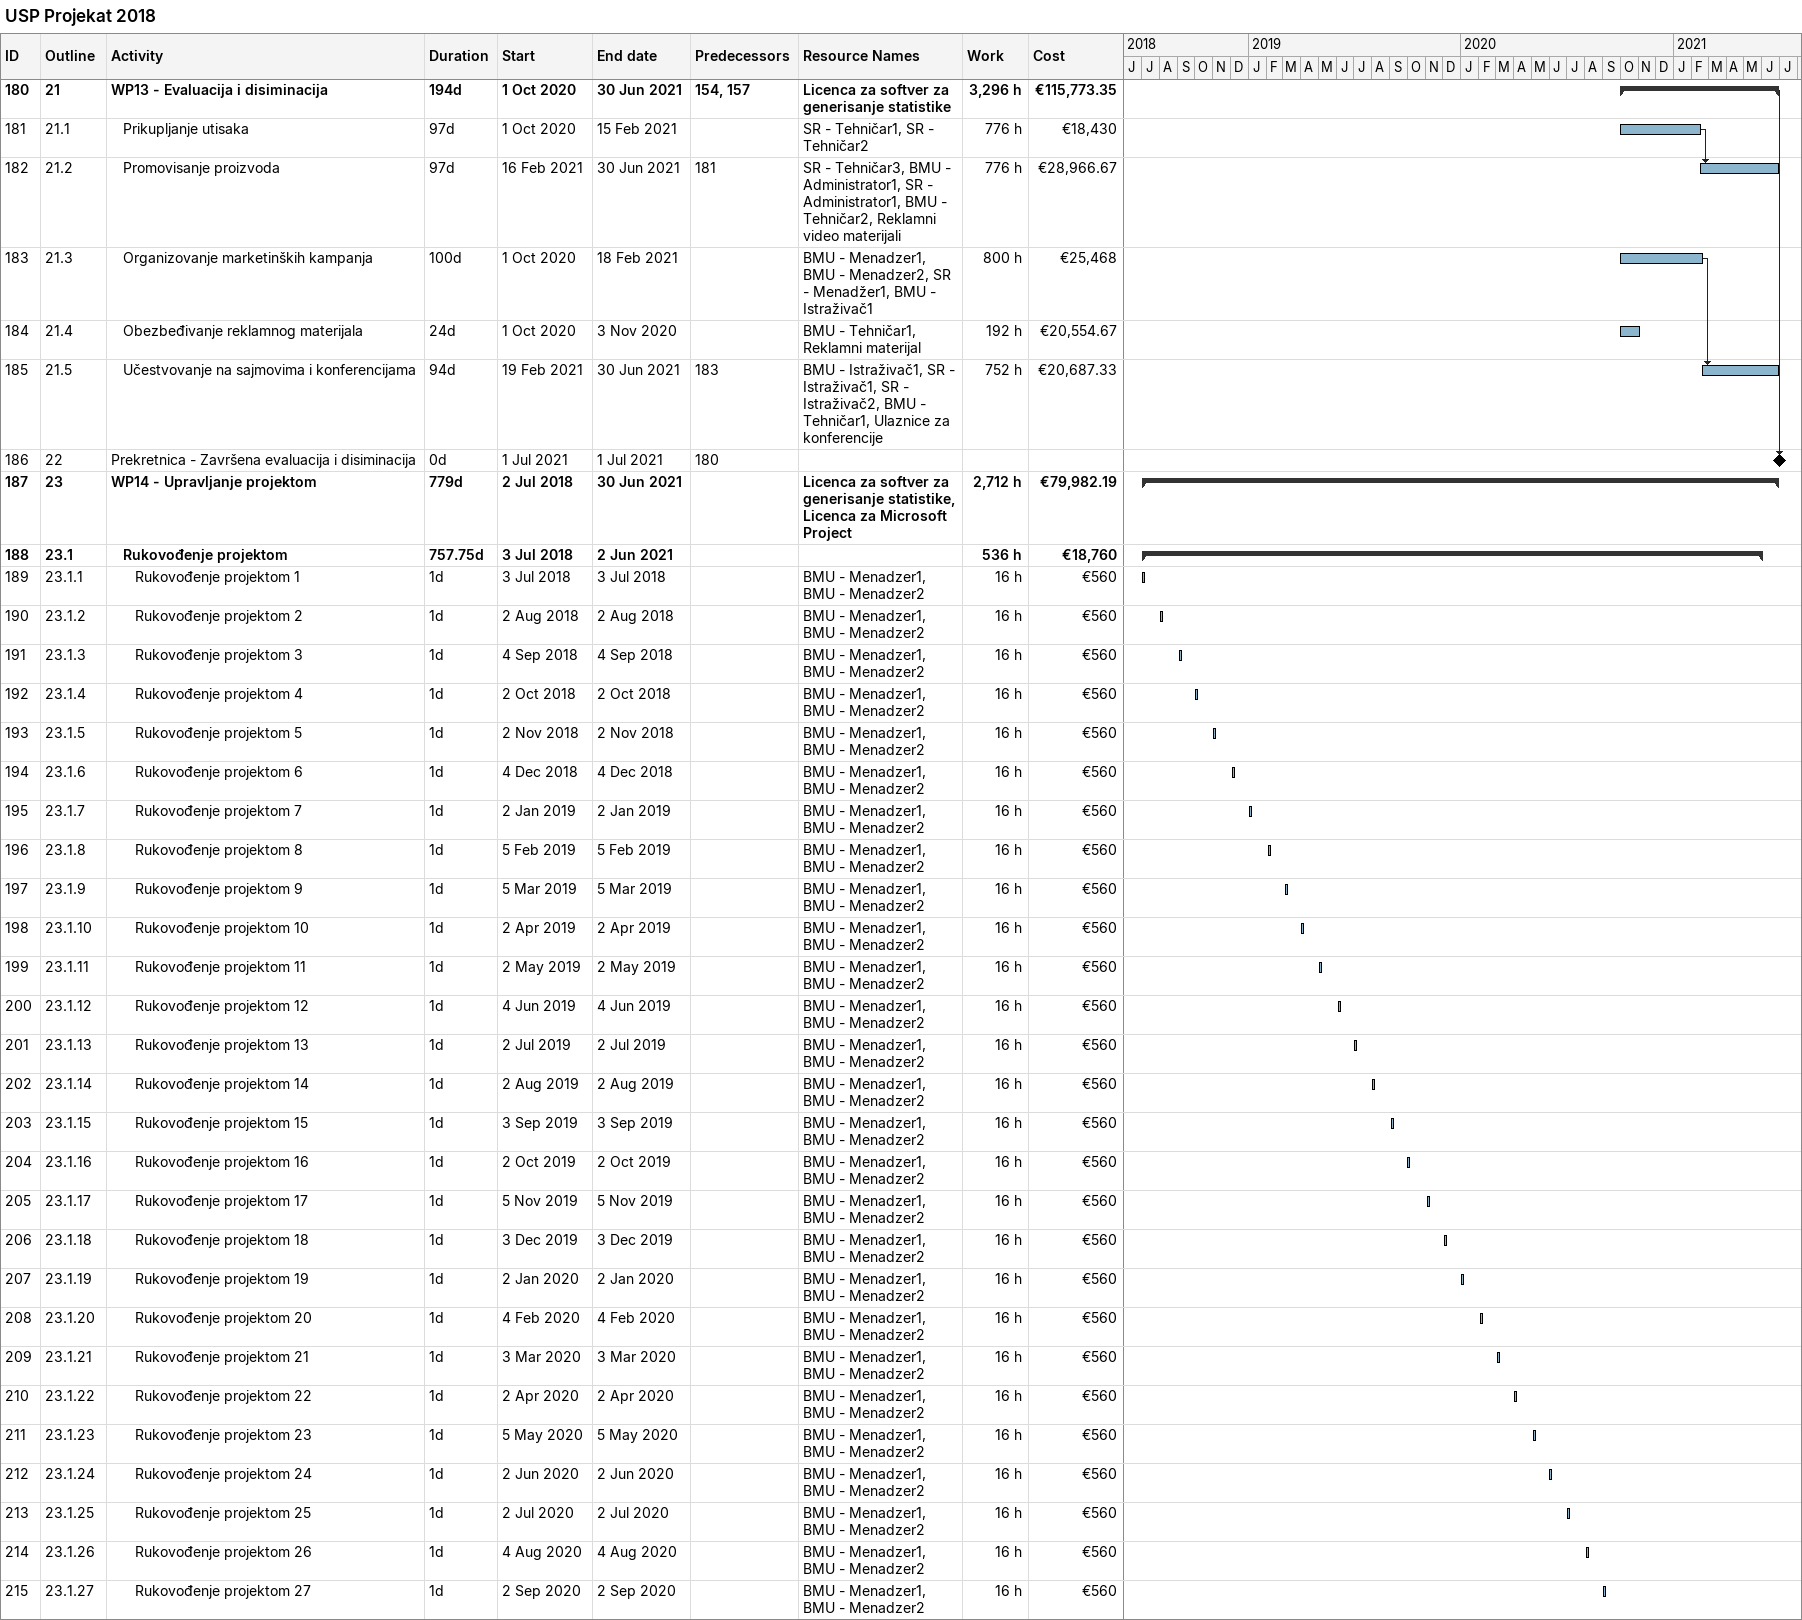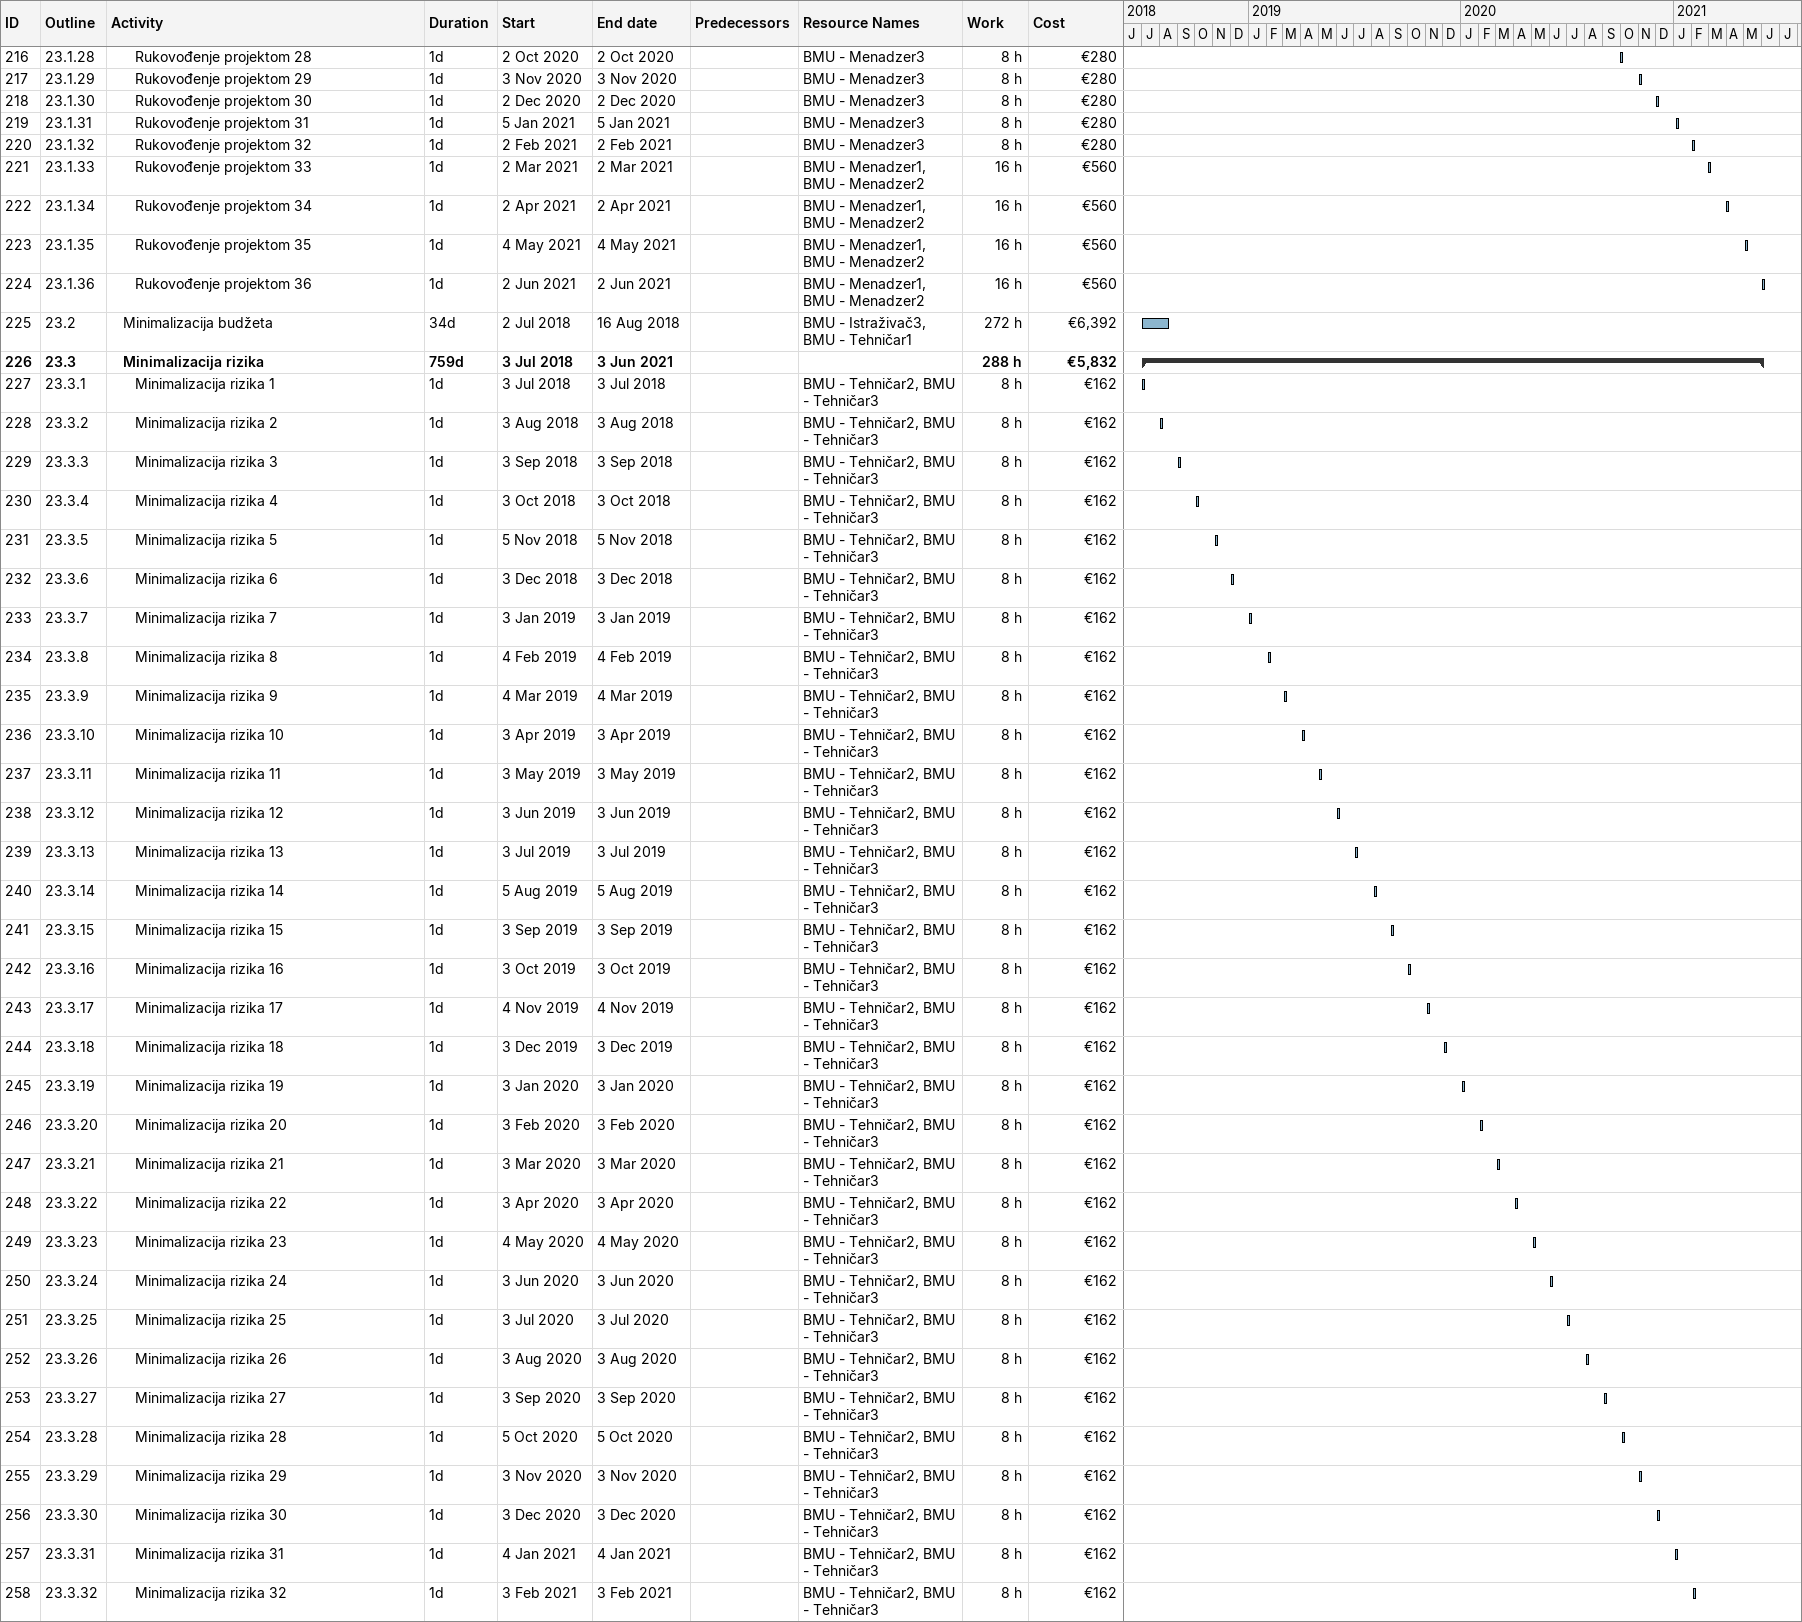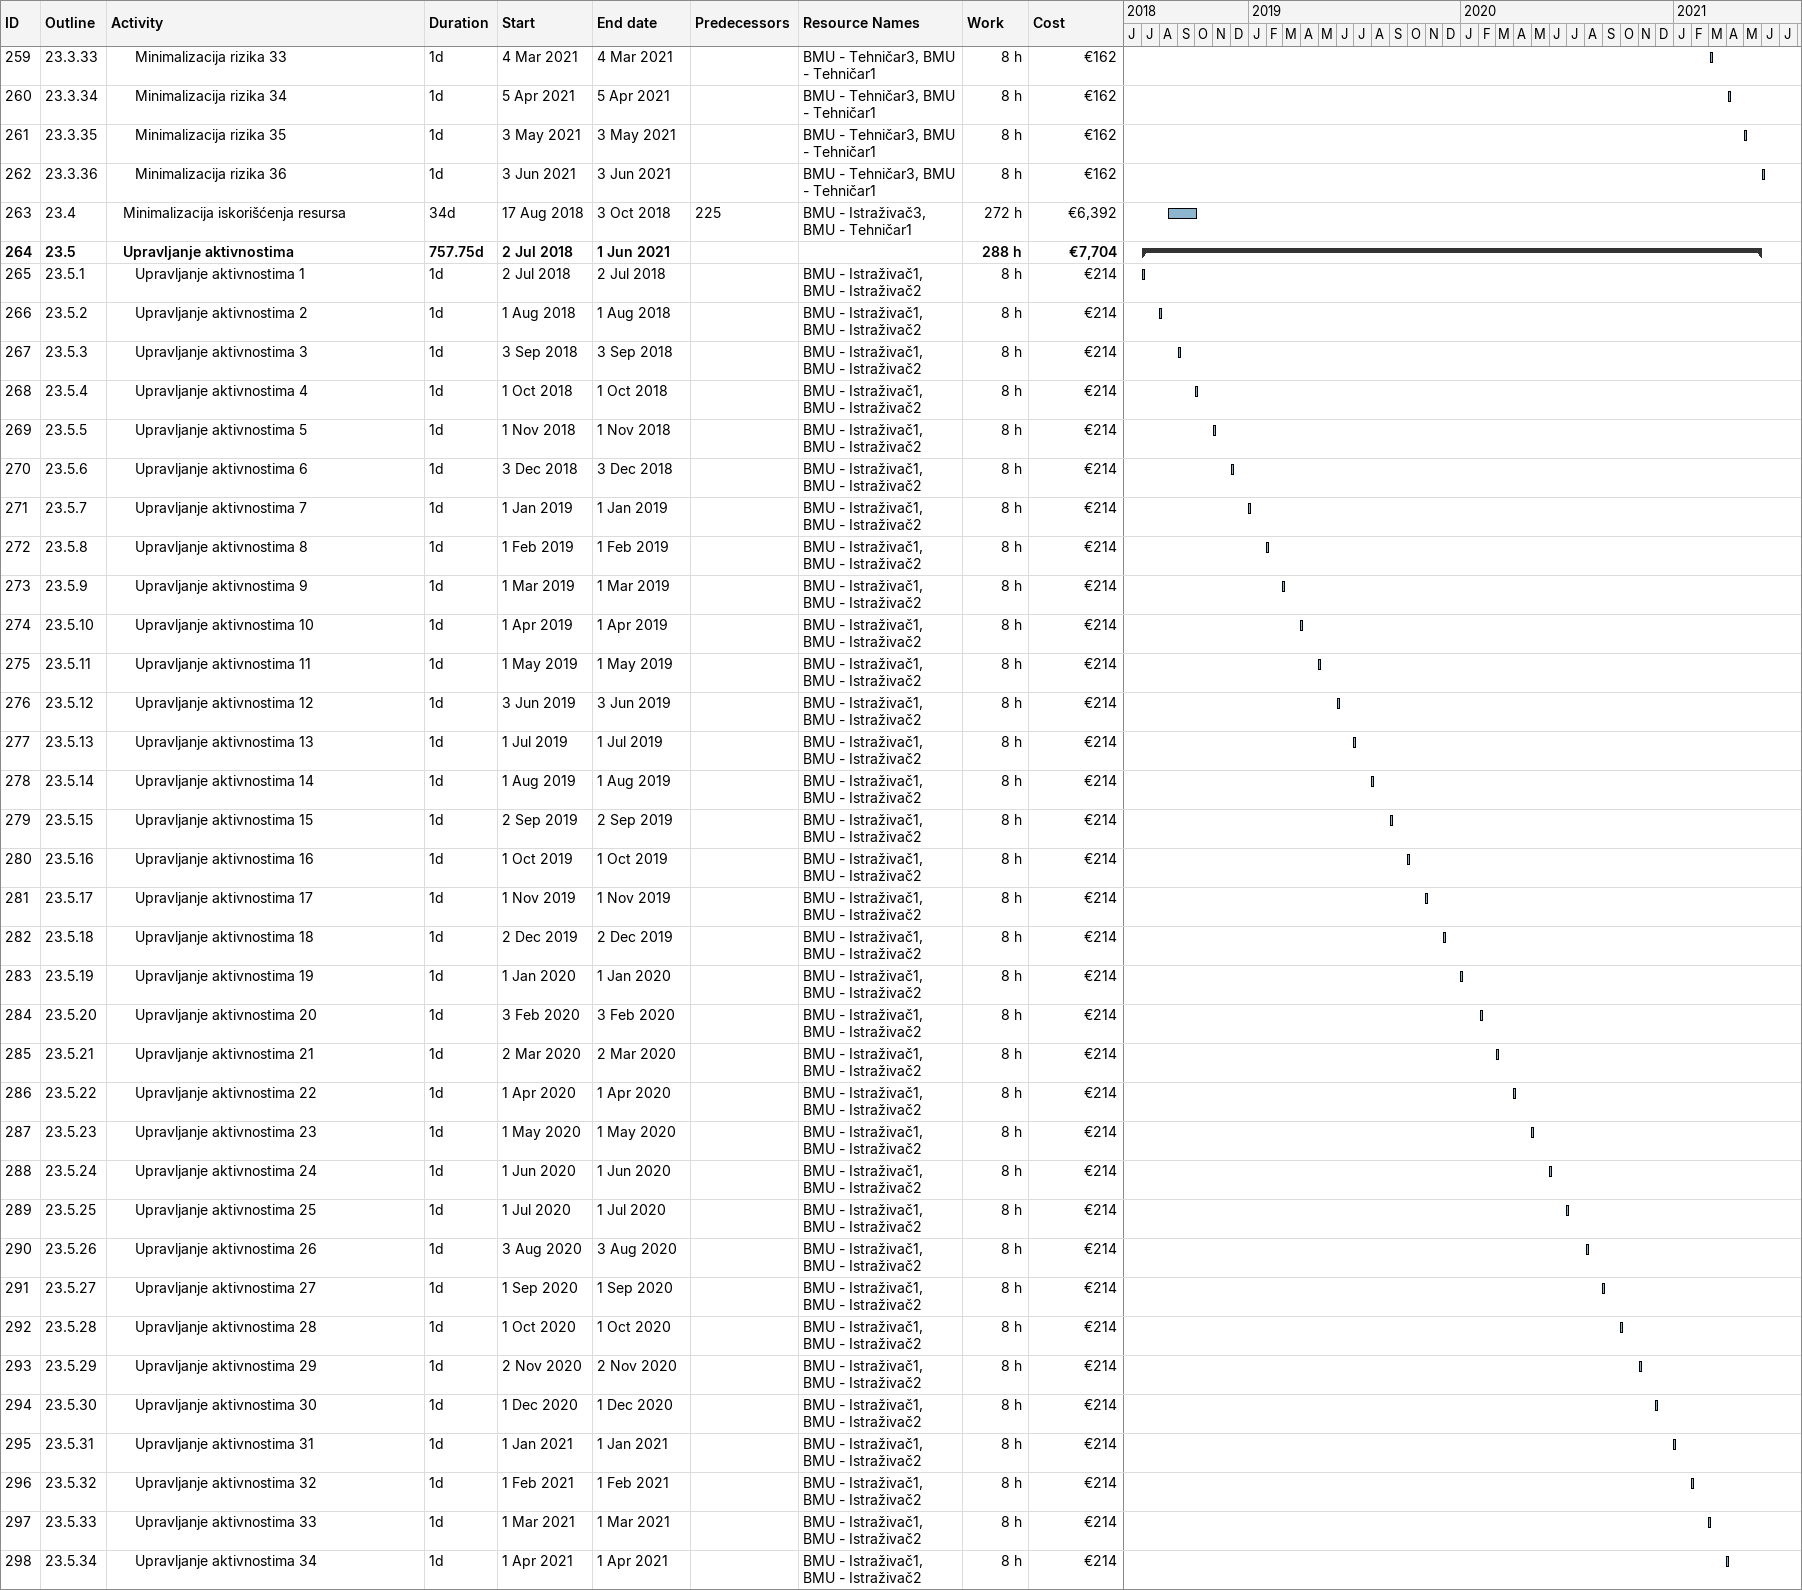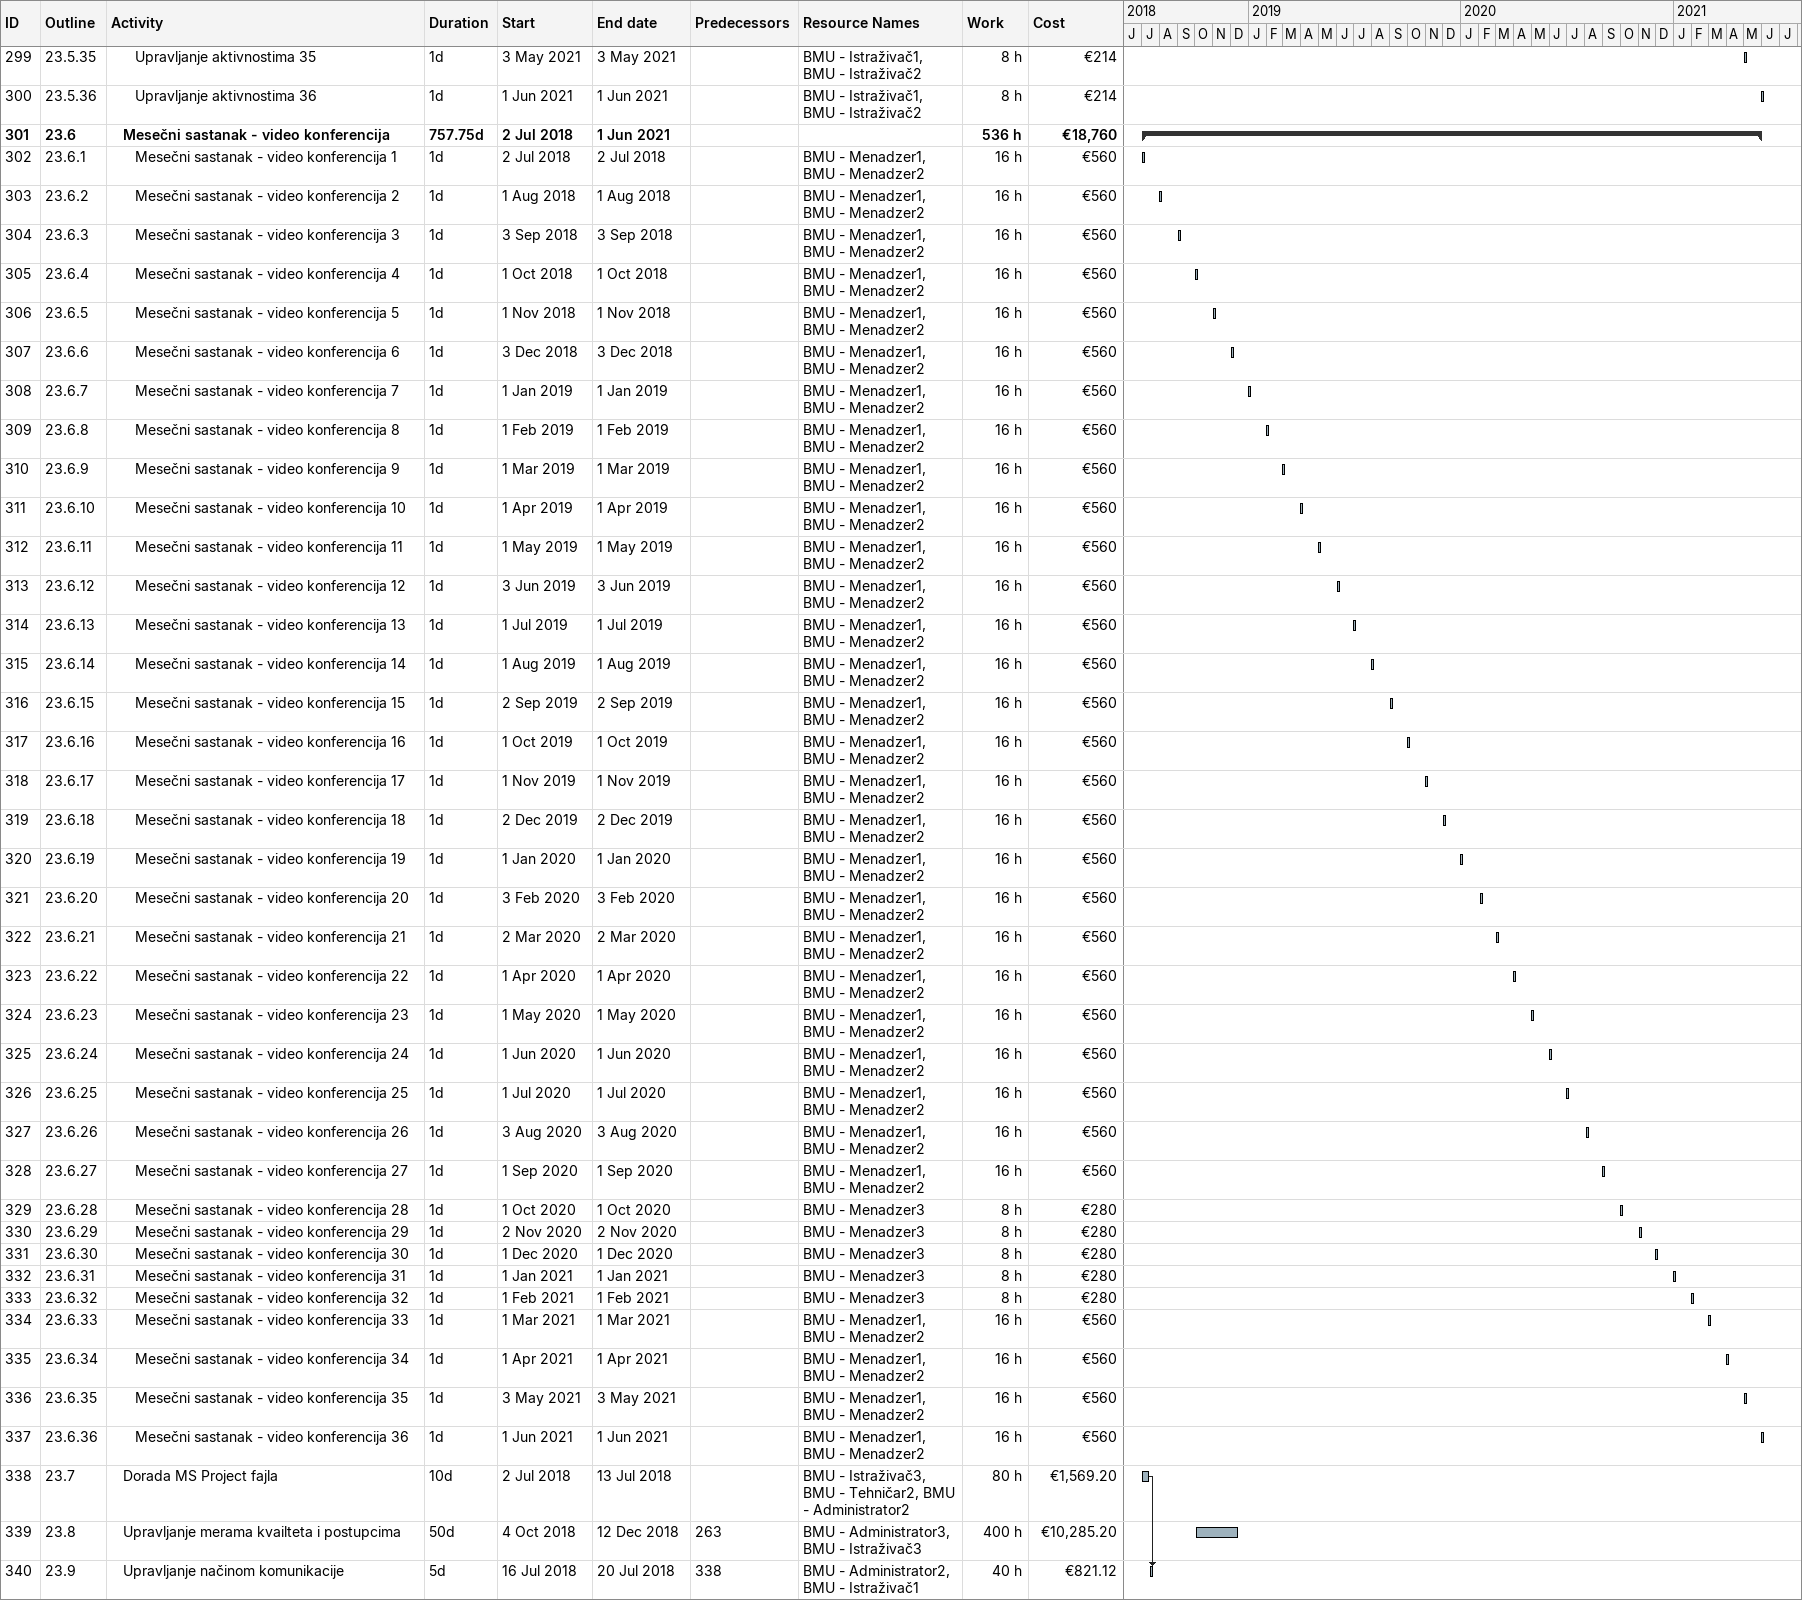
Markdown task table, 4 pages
USP Projekat 2018

| ID | WBS | Task | Duration | Start | Finish | Predecessors | Resources | Work (h) | Cost (€) |
|---|---|---|---|---|---|---|---|---|---|
| 180 | 21 | **WP13 - Evaluacija i disiminacija** | 194d | 2020-10-01 | 2021-06-30 | 154, 157 | Licenca za softver za generisanje statistike | 3296 | 115773.35 |
| 181 | 21.1 | Prikupljanje utisaka | 97d | 2020-10-01 | 2021-02-15 |  | SR - Tehničar1, SR - Tehničar2 | 776 | 18430 |
| 182 | 21.2 | Promovisanje proizvoda | 97d | 2021-02-16 | 2021-06-30 | 181 | SR - Tehničar3, BMU - Administrator1, SR - Administrator1, BMU - Tehničar2, Reklamni video materijali | 776 | 28966.67 |
| 183 | 21.3 | Organizovanje marketinških kampanja | 100d | 2020-10-01 | 2021-02-18 |  | BMU - Menadzer1, BMU - Menadzer2, SR - Menadžer1, BMU - Istraživač1 | 800 | 25468 |
| 184 | 21.4 | Obezbeđivanje reklamnog materijala | 24d | 2020-10-01 | 2020-11-03 |  | BMU - Tehničar1, Reklamni materijal | 192 | 20554.67 |
| 185 | 21.5 | Učestvovanje na sajmovima i konferencijama | 94d | 2021-02-19 | 2021-06-30 | 183 | BMU - Istraživač1, SR - Istraživač1, SR - Istraživač2, BMU - Tehničar1, Ulaznice za konferencije | 752 | 20687.33 |
| 186 | 22 | Prekretnica - Završena evaluacija i disiminacija | 0d | 2021-07-01 | 2021-07-01 | 180 |  |  |  |
| 187 | 23 | **WP14 - Upravljanje projektom** | 779d | 2018-07-02 | 2021-06-30 |  | Licenca za softver za generisanje statistike, Licenca za Microsoft Project | 2712 | 79982.19 |
| 188 | 23.1 | **Rukovođenje projektom** | 757.75d | 2018-07-03 | 2021-06-02 |  |  | 536 | 18760 |
| 189 | 23.1.1 | Rukovođenje projektom 1 | 1d | 2018-07-03 | 2018-07-03 |  | BMU - Menadzer1, BMU - Menadzer2 | 16 | 560 |
| 190 | 23.1.2 | Rukovođenje projektom 2 | 1d | 2018-08-02 | 2018-08-02 |  | BMU - Menadzer1, BMU - Menadzer2 | 16 | 560 |
| 191 | 23.1.3 | Rukovođenje projektom 3 | 1d | 2018-09-04 | 2018-09-04 |  | BMU - Menadzer1, BMU - Menadzer2 | 16 | 560 |
| 192 | 23.1.4 | Rukovođenje projektom 4 | 1d | 2018-10-02 | 2018-10-02 |  | BMU - Menadzer1, BMU - Menadzer2 | 16 | 560 |
| 193 | 23.1.5 | Rukovođenje projektom 5 | 1d | 2018-11-02 | 2018-11-02 |  | BMU - Menadzer1, BMU - Menadzer2 | 16 | 560 |
| 194 | 23.1.6 | Rukovođenje projektom 6 | 1d | 2018-12-04 | 2018-12-04 |  | BMU - Menadzer1, BMU - Menadzer2 | 16 | 560 |
| 195 | 23.1.7 | Rukovođenje projektom 7 | 1d | 2019-01-02 | 2019-01-02 |  | BMU - Menadzer1, BMU - Menadzer2 | 16 | 560 |
| 196 | 23.1.8 | Rukovođenje projektom 8 | 1d | 2019-02-05 | 2019-02-05 |  | BMU - Menadzer1, BMU - Menadzer2 | 16 | 560 |
| 197 | 23.1.9 | Rukovođenje projektom 9 | 1d | 2019-03-05 | 2019-03-05 |  | BMU - Menadzer1, BMU - Menadzer2 | 16 | 560 |
| 198 | 23.1.10 | Rukovođenje projektom 10 | 1d | 2019-04-02 | 2019-04-02 |  | BMU - Menadzer1, BMU - Menadzer2 | 16 | 560 |
| 199 | 23.1.11 | Rukovođenje projektom 11 | 1d | 2019-05-02 | 2019-05-02 |  | BMU - Menadzer1, BMU - Menadzer2 | 16 | 560 |
| 200 | 23.1.12 | Rukovođenje projektom 12 | 1d | 2019-06-04 | 2019-06-04 |  | BMU - Menadzer1, BMU - Menadzer2 | 16 | 560 |
| 201 | 23.1.13 | Rukovođenje projektom 13 | 1d | 2019-07-02 | 2019-07-02 |  | BMU - Menadzer1, BMU - Menadzer2 | 16 | 560 |
| 202 | 23.1.14 | Rukovođenje projektom 14 | 1d | 2019-08-02 | 2019-08-02 |  | BMU - Menadzer1, BMU - Menadzer2 | 16 | 560 |
| 203 | 23.1.15 | Rukovođenje projektom 15 | 1d | 2019-09-03 | 2019-09-03 |  | BMU - Menadzer1, BMU - Menadzer2 | 16 | 560 |
| 204 | 23.1.16 | Rukovođenje projektom 16 | 1d | 2019-10-02 | 2019-10-02 |  | BMU - Menadzer1, BMU - Menadzer2 | 16 | 560 |
| 205 | 23.1.17 | Rukovođenje projektom 17 | 1d | 2019-11-05 | 2019-11-05 |  | BMU - Menadzer1, BMU - Menadzer2 | 16 | 560 |
| 206 | 23.1.18 | Rukovođenje projektom 18 | 1d | 2019-12-03 | 2019-12-03 |  | BMU - Menadzer1, BMU - Menadzer2 | 16 | 560 |
| 207 | 23.1.19 | Rukovođenje projektom 19 | 1d | 2020-01-02 | 2020-01-02 |  | BMU - Menadzer1, BMU - Menadzer2 | 16 | 560 |
| 208 | 23.1.20 | Rukovođenje projektom 20 | 1d | 2020-02-04 | 2020-02-04 |  | BMU - Menadzer1, BMU - Menadzer2 | 16 | 560 |
| 209 | 23.1.21 | Rukovođenje projektom 21 | 1d | 2020-03-03 | 2020-03-03 |  | BMU - Menadzer1, BMU - Menadzer2 | 16 | 560 |
| 210 | 23.1.22 | Rukovođenje projektom 22 | 1d | 2020-04-02 | 2020-04-02 |  | BMU - Menadzer1, BMU - Menadzer2 | 16 | 560 |
| 211 | 23.1.23 | Rukovođenje projektom 23 | 1d | 2020-05-05 | 2020-05-05 |  | BMU - Menadzer1, BMU - Menadzer2 | 16 | 560 |
| 212 | 23.1.24 | Rukovođenje projektom 24 | 1d | 2020-06-02 | 2020-06-02 |  | BMU - Menadzer1, BMU - Menadzer2 | 16 | 560 |
| 213 | 23.1.25 | Rukovođenje projektom 25 | 1d | 2020-07-02 | 2020-07-02 |  | BMU - Menadzer1, BMU - Menadzer2 | 16 | 560 |
| 214 | 23.1.26 | Rukovođenje projektom 26 | 1d | 2020-08-04 | 2020-08-04 |  | BMU - Menadzer1, BMU - Menadzer2 | 16 | 560 |
| 215 | 23.1.27 | Rukovođenje projektom 27 | 1d | 2020-09-02 | 2020-09-02 |  | BMU - Menadzer1, BMU - Menadzer2 | 16 | 560 |
| 216 | 23.1.28 | Rukovođenje projektom 28 | 1d | 2020-10-02 | 2020-10-02 |  | BMU - Menadzer3 | 8 | 280 |
| 217 | 23.1.29 | Rukovođenje projektom 29 | 1d | 2020-11-03 | 2020-11-03 |  | BMU - Menadzer3 | 8 | 280 |
| 218 | 23.1.30 | Rukovođenje projektom 30 | 1d | 2020-12-02 | 2020-12-02 |  | BMU - Menadzer3 | 8 | 280 |
| 219 | 23.1.31 | Rukovođenje projektom 31 | 1d | 2021-01-05 | 2021-01-05 |  | BMU - Menadzer3 | 8 | 280 |
| 220 | 23.1.32 | Rukovođenje projektom 32 | 1d | 2021-02-02 | 2021-02-02 |  | BMU - Menadzer3 | 8 | 280 |
| 221 | 23.1.33 | Rukovođenje projektom 33 | 1d | 2021-03-02 | 2021-03-02 |  | BMU - Menadzer1, BMU - Menadzer2 | 16 | 560 |
| 222 | 23.1.34 | Rukovođenje projektom 34 | 1d | 2021-04-02 | 2021-04-02 |  | BMU - Menadzer1, BMU - Menadzer2 | 16 | 560 |
| 223 | 23.1.35 | Rukovođenje projektom 35 | 1d | 2021-05-04 | 2021-05-04 |  | BMU - Menadzer1, BMU - Menadzer2 | 16 | 560 |
| 224 | 23.1.36 | Rukovođenje projektom 36 | 1d | 2021-06-02 | 2021-06-02 |  | BMU - Menadzer1, BMU - Menadzer2 | 16 | 560 |
| 225 | 23.2 | Minimalizacija budžeta | 34d | 2018-07-02 | 2018-08-16 |  | BMU - Istraživač3, BMU - Tehničar1 | 272 | 6392 |
| 226 | 23.3 | **Minimalizacija rizika** | 759d | 2018-07-03 | 2021-06-03 |  |  | 288 | 5832 |
| 227 | 23.3.1 | Minimalizacija rizika 1 | 1d | 2018-07-03 | 2018-07-03 |  | BMU - Tehničar2, BMU - Tehničar3 | 8 | 162 |
| 228 | 23.3.2 | Minimalizacija rizika 2 | 1d | 2018-08-03 | 2018-08-03 |  | BMU - Tehničar2, BMU - Tehničar3 | 8 | 162 |
| 229 | 23.3.3 | Minimalizacija rizika 3 | 1d | 2018-09-03 | 2018-09-03 |  | BMU - Tehničar2, BMU - Tehničar3 | 8 | 162 |
| 230 | 23.3.4 | Minimalizacija rizika 4 | 1d | 2018-10-03 | 2018-10-03 |  | BMU - Tehničar2, BMU - Tehničar3 | 8 | 162 |
| 231 | 23.3.5 | Minimalizacija rizika 5 | 1d | 2018-11-05 | 2018-11-05 |  | BMU - Tehničar2, BMU - Tehničar3 | 8 | 162 |
| 232 | 23.3.6 | Minimalizacija rizika 6 | 1d | 2018-12-03 | 2018-12-03 |  | BMU - Tehničar2, BMU - Tehničar3 | 8 | 162 |
| 233 | 23.3.7 | Minimalizacija rizika 7 | 1d | 2019-01-03 | 2019-01-03 |  | BMU - Tehničar2, BMU - Tehničar3 | 8 | 162 |
| 234 | 23.3.8 | Minimalizacija rizika 8 | 1d | 2019-02-04 | 2019-02-04 |  | BMU - Tehničar2, BMU - Tehničar3 | 8 | 162 |
| 235 | 23.3.9 | Minimalizacija rizika 9 | 1d | 2019-03-04 | 2019-03-04 |  | BMU - Tehničar2, BMU - Tehničar3 | 8 | 162 |
| 236 | 23.3.10 | Minimalizacija rizika 10 | 1d | 2019-04-03 | 2019-04-03 |  | BMU - Tehničar2, BMU - Tehničar3 | 8 | 162 |
| 237 | 23.3.11 | Minimalizacija rizika 11 | 1d | 2019-05-03 | 2019-05-03 |  | BMU - Tehničar2, BMU - Tehničar3 | 8 | 162 |
| 238 | 23.3.12 | Minimalizacija rizika 12 | 1d | 2019-06-03 | 2019-06-03 |  | BMU - Tehničar2, BMU - Tehničar3 | 8 | 162 |
| 239 | 23.3.13 | Minimalizacija rizika 13 | 1d | 2019-07-03 | 2019-07-03 |  | BMU - Tehničar2, BMU - Tehničar3 | 8 | 162 |
| 240 | 23.3.14 | Minimalizacija rizika 14 | 1d | 2019-08-05 | 2019-08-05 |  | BMU - Tehničar2, BMU - Tehničar3 | 8 | 162 |
| 241 | 23.3.15 | Minimalizacija rizika 15 | 1d | 2019-09-03 | 2019-09-03 |  | BMU - Tehničar2, BMU - Tehničar3 | 8 | 162 |
| 242 | 23.3.16 | Minimalizacija rizika 16 | 1d | 2019-10-03 | 2019-10-03 |  | BMU - Tehničar2, BMU - Tehničar3 | 8 | 162 |
| 243 | 23.3.17 | Minimalizacija rizika 17 | 1d | 2019-11-04 | 2019-11-04 |  | BMU - Tehničar2, BMU - Tehničar3 | 8 | 162 |
| 244 | 23.3.18 | Minimalizacija rizika 18 | 1d | 2019-12-03 | 2019-12-03 |  | BMU - Tehničar2, BMU - Tehničar3 | 8 | 162 |
| 245 | 23.3.19 | Minimalizacija rizika 19 | 1d | 2020-01-03 | 2020-01-03 |  | BMU - Tehničar2, BMU - Tehničar3 | 8 | 162 |
| 246 | 23.3.20 | Minimalizacija rizika 20 | 1d | 2020-02-03 | 2020-02-03 |  | BMU - Tehničar2, BMU - Tehničar3 | 8 | 162 |
| 247 | 23.3.21 | Minimalizacija rizika 21 | 1d | 2020-03-03 | 2020-03-03 |  | BMU - Tehničar2, BMU - Tehničar3 | 8 | 162 |
| 248 | 23.3.22 | Minimalizacija rizika 22 | 1d | 2020-04-03 | 2020-04-03 |  | BMU - Tehničar2, BMU - Tehničar3 | 8 | 162 |
| 249 | 23.3.23 | Minimalizacija rizika 23 | 1d | 2020-05-04 | 2020-05-04 |  | BMU - Tehničar2, BMU - Tehničar3 | 8 | 162 |
| 250 | 23.3.24 | Minimalizacija rizika 24 | 1d | 2020-06-03 | 2020-06-03 |  | BMU - Tehničar2, BMU - Tehničar3 | 8 | 162 |
| 251 | 23.3.25 | Minimalizacija rizika 25 | 1d | 2020-07-03 | 2020-07-03 |  | BMU - Tehničar2, BMU - Tehničar3 | 8 | 162 |
| 252 | 23.3.26 | Minimalizacija rizika 26 | 1d | 2020-08-03 | 2020-08-03 |  | BMU - Tehničar2, BMU - Tehničar3 | 8 | 162 |
| 253 | 23.3.27 | Minimalizacija rizika 27 | 1d | 2020-09-03 | 2020-09-03 |  | BMU - Tehničar2, BMU - Tehničar3 | 8 | 162 |
| 254 | 23.3.28 | Minimalizacija rizika 28 | 1d | 2020-10-05 | 2020-10-05 |  | BMU - Tehničar2, BMU - Tehničar3 | 8 | 162 |
| 255 | 23.3.29 | Minimalizacija rizika 29 | 1d | 2020-11-03 | 2020-11-03 |  | BMU - Tehničar2, BMU - Tehničar3 | 8 | 162 |
| 256 | 23.3.30 | Minimalizacija rizika 30 | 1d | 2020-12-03 | 2020-12-03 |  | BMU - Tehničar2, BMU - Tehničar3 | 8 | 162 |
| 257 | 23.3.31 | Minimalizacija rizika 31 | 1d | 2021-01-04 | 2021-01-04 |  | BMU - Tehničar2, BMU - Tehničar3 | 8 | 162 |
| 258 | 23.3.32 | Minimalizacija rizika 32 | 1d | 2021-02-03 | 2021-02-03 |  | BMU - Tehničar2, BMU - Tehničar3 | 8 | 162 |
| 259 | 23.3.33 | Minimalizacija rizika 33 | 1d | 2021-03-04 | 2021-03-04 |  | BMU - Tehničar3, BMU - Tehničar1 | 8 | 162 |
| 260 | 23.3.34 | Minimalizacija rizika 34 | 1d | 2021-04-05 | 2021-04-05 |  | BMU - Tehničar3, BMU - Tehničar1 | 8 | 162 |
| 261 | 23.3.35 | Minimalizacija rizika 35 | 1d | 2021-05-03 | 2021-05-03 |  | BMU - Tehničar3, BMU - Tehničar1 | 8 | 162 |
| 262 | 23.3.36 | Minimalizacija rizika 36 | 1d | 2021-06-03 | 2021-06-03 |  | BMU - Tehničar3, BMU - Tehničar1 | 8 | 162 |
| 263 | 23.4 | Minimalizacija iskorišćenja resursa | 34d | 2018-08-17 | 2018-10-03 | 225 | BMU - Istraživač3, BMU - Tehničar1 | 272 | 6392 |
| 264 | 23.5 | **Upravljanje aktivnostima** | 757.75d | 2018-07-02 | 2021-06-01 |  |  | 288 | 7704 |
| 265 | 23.5.1 | Upravljanje aktivnostima 1 | 1d | 2018-07-02 | 2018-07-02 |  | BMU - Istraživač1, BMU - Istraživač2 | 8 | 214 |
| 266 | 23.5.2 | Upravljanje aktivnostima 2 | 1d | 2018-08-01 | 2018-08-01 |  | BMU - Istraživač1, BMU - Istraživač2 | 8 | 214 |
| 267 | 23.5.3 | Upravljanje aktivnostima 3 | 1d | 2018-09-03 | 2018-09-03 |  | BMU - Istraživač1, BMU - Istraživač2 | 8 | 214 |
| 268 | 23.5.4 | Upravljanje aktivnostima 4 | 1d | 2018-10-01 | 2018-10-01 |  | BMU - Istraživač1, BMU - Istraživač2 | 8 | 214 |
| 269 | 23.5.5 | Upravljanje aktivnostima 5 | 1d | 2018-11-01 | 2018-11-01 |  | BMU - Istraživač1, BMU - Istraživač2 | 8 | 214 |
| 270 | 23.5.6 | Upravljanje aktivnostima 6 | 1d | 2018-12-03 | 2018-12-03 |  | BMU - Istraživač1, BMU - Istraživač2 | 8 | 214 |
| 271 | 23.5.7 | Upravljanje aktivnostima 7 | 1d | 2019-01-01 | 2019-01-01 |  | BMU - Istraživač1, BMU - Istraživač2 | 8 | 214 |
| 272 | 23.5.8 | Upravljanje aktivnostima 8 | 1d | 2019-02-01 | 2019-02-01 |  | BMU - Istraživač1, BMU - Istraživač2 | 8 | 214 |
| 273 | 23.5.9 | Upravljanje aktivnostima 9 | 1d | 2019-03-01 | 2019-03-01 |  | BMU - Istraživač1, BMU - Istraživač2 | 8 | 214 |
| 274 | 23.5.10 | Upravljanje aktivnostima 10 | 1d | 2019-04-01 | 2019-04-01 |  | BMU - Istraživač1, BMU - Istraživač2 | 8 | 214 |
| 275 | 23.5.11 | Upravljanje aktivnostima 11 | 1d | 2019-05-01 | 2019-05-01 |  | BMU - Istraživač1, BMU - Istraživač2 | 8 | 214 |
| 276 | 23.5.12 | Upravljanje aktivnostima 12 | 1d | 2019-06-03 | 2019-06-03 |  | BMU - Istraživač1, BMU - Istraživač2 | 8 | 214 |
| 277 | 23.5.13 | Upravljanje aktivnostima 13 | 1d | 2019-07-01 | 2019-07-01 |  | BMU - Istraživač1, BMU - Istraživač2 | 8 | 214 |
| 278 | 23.5.14 | Upravljanje aktivnostima 14 | 1d | 2019-08-01 | 2019-08-01 |  | BMU - Istraživač1, BMU - Istraživač2 | 8 | 214 |
| 279 | 23.5.15 | Upravljanje aktivnostima 15 | 1d | 2019-09-02 | 2019-09-02 |  | BMU - Istraživač1, BMU - Istraživač2 | 8 | 214 |
| 280 | 23.5.16 | Upravljanje aktivnostima 16 | 1d | 2019-10-01 | 2019-10-01 |  | BMU - Istraživač1, BMU - Istraživač2 | 8 | 214 |
| 281 | 23.5.17 | Upravljanje aktivnostima 17 | 1d | 2019-11-01 | 2019-11-01 |  | BMU - Istraživač1, BMU - Istraživač2 | 8 | 214 |
| 282 | 23.5.18 | Upravljanje aktivnostima 18 | 1d | 2019-12-02 | 2019-12-02 |  | BMU - Istraživač1, BMU - Istraživač2 | 8 | 214 |
| 283 | 23.5.19 | Upravljanje aktivnostima 19 | 1d | 2020-01-01 | 2020-01-01 |  | BMU - Istraživač1, BMU - Istraživač2 | 8 | 214 |
| 284 | 23.5.20 | Upravljanje aktivnostima 20 | 1d | 2020-02-03 | 2020-02-03 |  | BMU - Istraživač1, BMU - Istraživač2 | 8 | 214 |
| 285 | 23.5.21 | Upravljanje aktivnostima 21 | 1d | 2020-03-02 | 2020-03-02 |  | BMU - Istraživač1, BMU - Istraživač2 | 8 | 214 |
| 286 | 23.5.22 | Upravljanje aktivnostima 22 | 1d | 2020-04-01 | 2020-04-01 |  | BMU - Istraživač1, BMU - Istraživač2 | 8 | 214 |
| 287 | 23.5.23 | Upravljanje aktivnostima 23 | 1d | 2020-05-01 | 2020-05-01 |  | BMU - Istraživač1, BMU - Istraživač2 | 8 | 214 |
| 288 | 23.5.24 | Upravljanje aktivnostima 24 | 1d | 2020-06-01 | 2020-06-01 |  | BMU - Istraživač1, BMU - Istraživač2 | 8 | 214 |
| 289 | 23.5.25 | Upravljanje aktivnostima 25 | 1d | 2020-07-01 | 2020-07-01 |  | BMU - Istraživač1, BMU - Istraživač2 | 8 | 214 |
| 290 | 23.5.26 | Upravljanje aktivnostima 26 | 1d | 2020-08-03 | 2020-08-03 |  | BMU - Istraživač1, BMU - Istraživač2 | 8 | 214 |
| 291 | 23.5.27 | Upravljanje aktivnostima 27 | 1d | 2020-09-01 | 2020-09-01 |  | BMU - Istraživač1, BMU - Istraživač2 | 8 | 214 |
| 292 | 23.5.28 | Upravljanje aktivnostima 28 | 1d | 2020-10-01 | 2020-10-01 |  | BMU - Istraživač1, BMU - Istraživač2 | 8 | 214 |
| 293 | 23.5.29 | Upravljanje aktivnostima 29 | 1d | 2020-11-02 | 2020-11-02 |  | BMU - Istraživač1, BMU - Istraživač2 | 8 | 214 |
| 294 | 23.5.30 | Upravljanje aktivnostima 30 | 1d | 2020-12-01 | 2020-12-01 |  | BMU - Istraživač1, BMU - Istraživač2 | 8 | 214 |
| 295 | 23.5.31 | Upravljanje aktivnostima 31 | 1d | 2021-01-01 | 2021-01-01 |  | BMU - Istraživač1, BMU - Istraživač2 | 8 | 214 |
| 296 | 23.5.32 | Upravljanje aktivnostima 32 | 1d | 2021-02-01 | 2021-02-01 |  | BMU - Istraživač1, BMU - Istraživač2 | 8 | 214 |
| 297 | 23.5.33 | Upravljanje aktivnostima 33 | 1d | 2021-03-01 | 2021-03-01 |  | BMU - Istraživač1, BMU - Istraživač2 | 8 | 214 |
| 298 | 23.5.34 | Upravljanje aktivnostima 34 | 1d | 2021-04-01 | 2021-04-01 |  | BMU - Istraživač1, BMU - Istraživač2 | 8 | 214 |
| 299 | 23.5.35 | Upravljanje aktivnostima 35 | 1d | 2021-05-03 | 2021-05-03 |  | BMU - Istraživač1, BMU - Istraživač2 | 8 | 214 |
| 300 | 23.5.36 | Upravljanje aktivnostima 36 | 1d | 2021-06-01 | 2021-06-01 |  | BMU - Istraživač1, BMU - Istraživač2 | 8 | 214 |
| 301 | 23.6 | **Mesečni sastanak - video konferencija** | 757.75d | 2018-07-02 | 2021-06-01 |  |  | 536 | 18760 |
| 302 | 23.6.1 | Mesečni sastanak - video konferencija 1 | 1d | 2018-07-02 | 2018-07-02 |  | BMU - Menadzer1, BMU - Menadzer2 | 16 | 560 |
| 303 | 23.6.2 | Mesečni sastanak - video konferencija 2 | 1d | 2018-08-01 | 2018-08-01 |  | BMU - Menadzer1, BMU - Menadzer2 | 16 | 560 |
| 304 | 23.6.3 | Mesečni sastanak - video konferencija 3 | 1d | 2018-09-03 | 2018-09-03 |  | BMU - Menadzer1, BMU - Menadzer2 | 16 | 560 |
| 305 | 23.6.4 | Mesečni sastanak - video konferencija 4 | 1d | 2018-10-01 | 2018-10-01 |  | BMU - Menadzer1, BMU - Menadzer2 | 16 | 560 |
| 306 | 23.6.5 | Mesečni sastanak - video konferencija 5 | 1d | 2018-11-01 | 2018-11-01 |  | BMU - Menadzer1, BMU - Menadzer2 | 16 | 560 |
| 307 | 23.6.6 | Mesečni sastanak - video konferencija 6 | 1d | 2018-12-03 | 2018-12-03 |  | BMU - Menadzer1, BMU - Menadzer2 | 16 | 560 |
| 308 | 23.6.7 | Mesečni sastanak - video konferencija 7 | 1d | 2019-01-01 | 2019-01-01 |  | BMU - Menadzer1, BMU - Menadzer2 | 16 | 560 |
| 309 | 23.6.8 | Mesečni sastanak - video konferencija 8 | 1d | 2019-02-01 | 2019-02-01 |  | BMU - Menadzer1, BMU - Menadzer2 | 16 | 560 |
| 310 | 23.6.9 | Mesečni sastanak - video konferencija 9 | 1d | 2019-03-01 | 2019-03-01 |  | BMU - Menadzer1, BMU - Menadzer2 | 16 | 560 |
| 311 | 23.6.10 | Mesečni sastanak - video konferencija 10 | 1d | 2019-04-01 | 2019-04-01 |  | BMU - Menadzer1, BMU - Menadzer2 | 16 | 560 |
| 312 | 23.6.11 | Mesečni sastanak - video konferencija 11 | 1d | 2019-05-01 | 2019-05-01 |  | BMU - Menadzer1, BMU - Menadzer2 | 16 | 560 |
| 313 | 23.6.12 | Mesečni sastanak - video konferencija 12 | 1d | 2019-06-03 | 2019-06-03 |  | BMU - Menadzer1, BMU - Menadzer2 | 16 | 560 |
| 314 | 23.6.13 | Mesečni sastanak - video konferencija 13 | 1d | 2019-07-01 | 2019-07-01 |  | BMU - Menadzer1, BMU - Menadzer2 | 16 | 560 |
| 315 | 23.6.14 | Mesečni sastanak - video konferencija 14 | 1d | 2019-08-01 | 2019-08-01 |  | BMU - Menadzer1, BMU - Menadzer2 | 16 | 560 |
| 316 | 23.6.15 | Mesečni sastanak - video konferencija 15 | 1d | 2019-09-02 | 2019-09-02 |  | BMU - Menadzer1, BMU - Menadzer2 | 16 | 560 |
| 317 | 23.6.16 | Mesečni sastanak - video konferencija 16 | 1d | 2019-10-01 | 2019-10-01 |  | BMU - Menadzer1, BMU - Menadzer2 | 16 | 560 |
| 318 | 23.6.17 | Mesečni sastanak - video konferencija 17 | 1d | 2019-11-01 | 2019-11-01 |  | BMU - Menadzer1, BMU - Menadzer2 | 16 | 560 |
| 319 | 23.6.18 | Mesečni sastanak - video konferencija 18 | 1d | 2019-12-02 | 2019-12-02 |  | BMU - Menadzer1, BMU - Menadzer2 | 16 | 560 |
| 320 | 23.6.19 | Mesečni sastanak - video konferencija 19 | 1d | 2020-01-01 | 2020-01-01 |  | BMU - Menadzer1, BMU - Menadzer2 | 16 | 560 |
| 321 | 23.6.20 | Mesečni sastanak - video konferencija 20 | 1d | 2020-02-03 | 2020-02-03 |  | BMU - Menadzer1, BMU - Menadzer2 | 16 | 560 |
| 322 | 23.6.21 | Mesečni sastanak - video konferencija 21 | 1d | 2020-03-02 | 2020-03-02 |  | BMU - Menadzer1, BMU - Menadzer2 | 16 | 560 |
| 323 | 23.6.22 | Mesečni sastanak - video konferencija 22 | 1d | 2020-04-01 | 2020-04-01 |  | BMU - Menadzer1, BMU - Menadzer2 | 16 | 560 |
| 324 | 23.6.23 | Mesečni sastanak - video konferencija 23 | 1d | 2020-05-01 | 2020-05-01 |  | BMU - Menadzer1, BMU - Menadzer2 | 16 | 560 |
| 325 | 23.6.24 | Mesečni sastanak - video konferencija 24 | 1d | 2020-06-01 | 2020-06-01 |  | BMU - Menadzer1, BMU - Menadzer2 | 16 | 560 |
| 326 | 23.6.25 | Mesečni sastanak - video konferencija 25 | 1d | 2020-07-01 | 2020-07-01 |  | BMU - Menadzer1, BMU - Menadzer2 | 16 | 560 |
| 327 | 23.6.26 | Mesečni sastanak - video konferencija 26 | 1d | 2020-08-03 | 2020-08-03 |  | BMU - Menadzer1, BMU - Menadzer2 | 16 | 560 |
| 328 | 23.6.27 | Mesečni sastanak - video konferencija 27 | 1d | 2020-09-01 | 2020-09-01 |  | BMU - Menadzer1, BMU - Menadzer2 | 16 | 560 |
| 329 | 23.6.28 | Mesečni sastanak - video konferencija 28 | 1d | 2020-10-01 | 2020-10-01 |  | BMU - Menadzer3 | 8 | 280 |
| 330 | 23.6.29 | Mesečni sastanak - video konferencija 29 | 1d | 2020-11-02 | 2020-11-02 |  | BMU - Menadzer3 | 8 | 280 |
| 331 | 23.6.30 | Mesečni sastanak - video konferencija 30 | 1d | 2020-12-01 | 2020-12-01 |  | BMU - Menadzer3 | 8 | 280 |
| 332 | 23.6.31 | Mesečni sastanak - video konferencija 31 | 1d | 2021-01-01 | 2021-01-01 |  | BMU - Menadzer3 | 8 | 280 |
| 333 | 23.6.32 | Mesečni sastanak - video konferencija 32 | 1d | 2021-02-01 | 2021-02-01 |  | BMU - Menadzer3 | 8 | 280 |
| 334 | 23.6.33 | Mesečni sastanak - video konferencija 33 | 1d | 2021-03-01 | 2021-03-01 |  | BMU - Menadzer1, BMU - Menadzer2 | 16 | 560 |
| 335 | 23.6.34 | Mesečni sastanak - video konferencija 34 | 1d | 2021-04-01 | 2021-04-01 |  | BMU - Menadzer1, BMU - Menadzer2 | 16 | 560 |
| 336 | 23.6.35 | Mesečni sastanak - video konferencija 35 | 1d | 2021-05-03 | 2021-05-03 |  | BMU - Menadzer1, BMU - Menadzer2 | 16 | 560 |
| 337 | 23.6.36 | Mesečni sastanak - video konferencija 36 | 1d | 2021-06-01 | 2021-06-01 |  | BMU - Menadzer1, BMU - Menadzer2 | 16 | 560 |
| 338 | 23.7 | Dorada MS Project fajla | 10d | 2018-07-02 | 2018-07-13 |  | BMU - Istraživač3, BMU - Tehničar2, BMU - Administrator2 | 80 | 1569.20 |
| 339 | 23.8 | Upravljanje merama kvailteta i postupcima | 50d | 2018-10-04 | 2018-12-12 | 263 | BMU - Administrator3, BMU - Istraživač3 | 400 | 10285.20 |
| 340 | 23.9 | Upravljanje načinom komunikacije | 5d | 2018-07-16 | 2018-07-20 | 338 | BMU - Administrator2, BMU - Istraživač1 | 40 | 821.12 |
